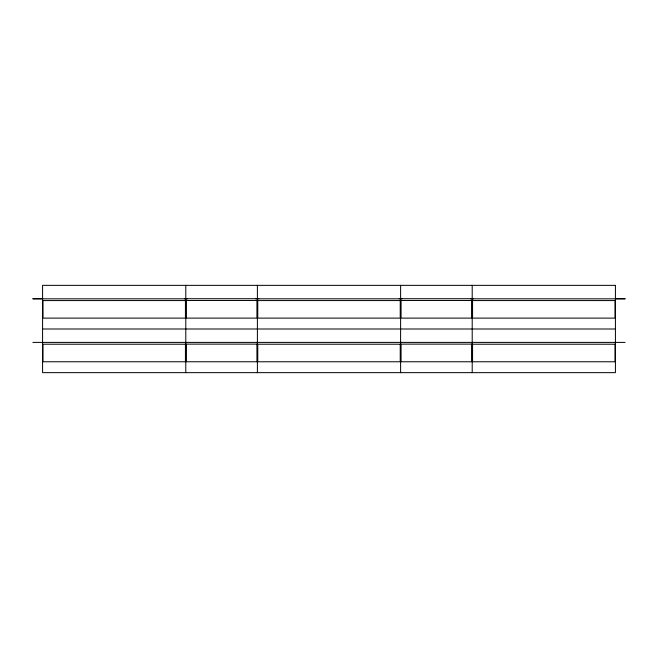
<?xml version="1.0" encoding="UTF-8"?>
<svg xmlns="http://www.w3.org/2000/svg" width="658" height="658" viewBox="0 0 658 658"><rect width="100%" height="100%" fill="white"/><g stroke="black" fill="none" stroke-linecap="round" stroke-linejoin="round"><path stroke-width="0.99" d="M32.9 298.748L42.581 298.748M184.396 298.716L258.8 298.716M399.2 298.716L473.604 298.716M615.419 298.748L625.1 298.748M32.941 298.831L187.185 298.814M256.003 298.814L401.997 298.814M470.815 298.814L625.059 298.831M42.581 329L615.419 329M32.9 342.399L625.1 342.399M472.205 285.35L472.205 372.65M400.607 285.35L400.607 372.65M257.393 285.35L257.393 372.65M185.795 285.35L185.795 372.65M615.419 285.35L42.581 285.35L42.581 372.65L615.419 372.65L615.419 285.35M257.031 300.476L186.156 300.476L186.156 318.118L257.031 318.118L257.031 300.476M471.844 300.476L400.969 300.476L400.969 318.118L471.844 318.118L471.844 300.476M185.433 300.566L42.951 300.566L42.951 318.118L185.433 318.118L185.433 300.566M400.237 300.566L257.763 300.566L257.763 318.118L400.237 318.118L400.237 300.566M615.049 300.566L472.567 300.566L472.567 318.118L615.049 318.118L615.049 300.566M257.031 344.126L186.156 344.126L186.156 361.768L257.031 361.768L257.031 344.126M471.844 344.126L400.969 344.126L400.969 361.768L471.844 361.768L471.844 344.126M185.433 344.216L42.951 344.216L42.951 361.768L185.433 361.768L185.433 344.216M400.237 344.216L257.763 344.216L257.763 361.768L400.237 361.768L400.237 344.216M615.049 344.216L472.567 344.216L472.567 361.768L615.049 361.768L615.049 344.216"/></g></svg>
